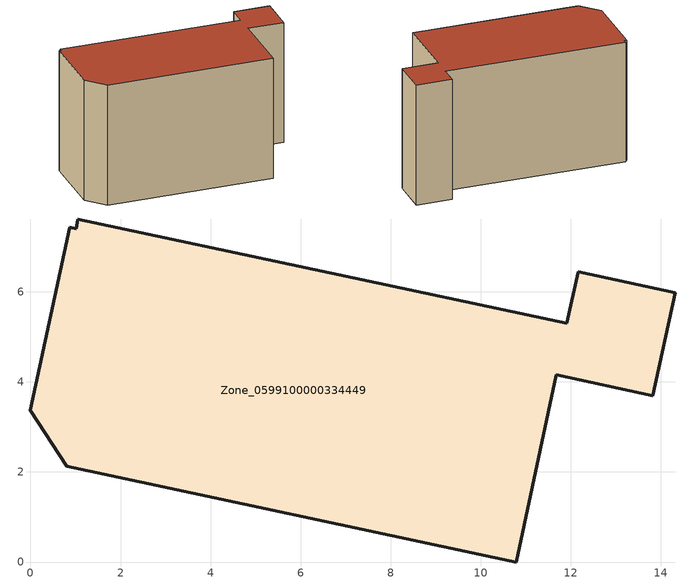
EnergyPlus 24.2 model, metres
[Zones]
Zone_0599100000334449
 floor ground (C_G): 11.91,5.3 12.16,6.44 14.31,5.98 13.82,3.69 11.68,4.16 10.79,0 0.81,2.12 0,3.37 0.87,7.44 1.02,7.4 1.05,7.62 z0
 wall outside (C_F): 0.81,2.12 10.79,0 11.68,4.16 13.82,3.69 14.31,5.98 12.16,6.44 11.91,5.3 1.05,7.62 1.02,7.4 0.87,7.44 0,3.37 0.81,2.12 z0:7.69
 roof outside (C_R): 1.02,7.4 0.87,7.44 0,3.37 0.81,2.12 10.79,0 11.68,4.16 13.82,3.69 14.31,5.98 12.16,6.44 11.91,5.3 1.05,7.62 z7.69
[BUILDING]
Pand.0599100000334449: North Axis=0; Terrain=City; Loads Convergence Tolerance Value=0.04; Temperature Convergence Tolerance Value=0.4; Solar Distribution=FullExterior; Maximum Number of Warmup Days=25; Minimum Number of Warmup Days=1
[Site:Location]
Rotterdam.The.Hague.AP_ZH_NLD Design_Conditions: Latitude=51.96; Longitude=4.45; Time Zone=1; Elevation=-4.5
[SITE:GROUNDTEMPERATURE:BUILDINGSURFACE]
18, 18, 18, 18, 18, 18, 18, 18, 18, 18, 18, 18
[MATERIAL] Thermal Absorptance=0.9; Solar Absorptance=0.7; Visible Absorptance=0.7
Name | Roughness | Thickness | Conductivity | Density | Specific Heat
G.TI.1975-1991 | MediumSmooth | 0.15 | 0.288461 | 540 | 1210
F.TI.1975-1991 | Rough | 0.3 | 0.230769 | 1920 | 840
R.TI.1975-1991 | MediumRough | 0.2 | 0.153846 | 1500 | 1000
[CONSTRUCTION]
C_G: G.TI.1975-1991
C_F: F.TI.1975-1991
C_R: R.TI.1975-1991
[ZONE]
Zone_0599100000334449: Type=1; Multiplier=1; Ceiling Height=Autocalculate; Volume=Autocalculate; Floor Area=autocalculate; Part of Total Floor Area=Yes
[ZONEINFILTRATION:DESIGNFLOWRATE]
Infil_Zone_0599100000334449: Zone or ZoneList or Space or SpaceList=Zone_0599100000334449; Schedule=AlwaysOn; Design Flow Rate Calculation Method=Flow/Area; Flow Rate per Floor Area=0.003; Constant Term Coefficient=1; Temperature Term Coefficient=0; Velocity Term Coefficient=0; Velocity Squared Term Coefficient=0
[HVACTEMPLATE:ZONE:IDEALLOADSAIRSYSTEM]
Zone_0599100000334449: Maximum Heating Supply Air Temperature=50; Minimum Cooling Supply Air Temperature=13; Maximum Heating Supply Air Humidity Ratio=0.0156; Minimum Cooling Supply Air Humidity Ratio=0.0077; Heating Limit=NoLimit; Cooling Limit=NoLimit; Dehumidification Control Type=ConstantSensibleHeatRatio; Cooling Sensible Heat Ratio=0.7; Dehumidification Setpoint=60; Humidification Control Type=None; Humidification Setpoint=30; Outdoor Air Method=None; Outdoor Air Flow Rate per Person=0.00944; Outdoor Air Flow Rate per Zone Floor Area=0; Outdoor Air Flow Rate per Zone=0; Demand Controlled Ventilation Type=None; Outdoor Air Economizer Type=NoEconomizer; Heat Recovery Type=None; Sensible Heat Recovery Effectiveness=0.7; Latent Heat Recovery Effectiveness=0.65
[ZONECONTROL:THERMOSTAT]
ThermostatControl_Zone_0599100000334449: Zone or ZoneList=Zone_0599100000334449; Control Type Schedule=DualSetpointControlType; Control 1=Thermostat_Zone_0599100000334449; Temperature Difference Between Cutout And Setpoint=0
[THERMOSTATSETPOINT:DUALSETPOINT]
Thermostat_Zone_0599100000334449: Heating Setpoint Temperature Schedule=HeatingSetpoint_Zone_0599100000334449; Cooling Setpoint Temperature Schedule=CoolingSetpoint_Zone_0599100000334449
[SCHEDULE:COMPACT]
HeatingSetpoint_Zone_0599100000334449: Through: 12/31, For: AllDays, Until: 24:00, 21
CoolingSetpoint_Zone_0599100000334449: Through: 12/31, For: AllDays, Until: 24:00, 24
DualSetpointControlType: Through: 12/31, For: AllDays, Until: 24:00, 4
AlwaysOn: Through: 12/31, For: AllDays, Until: 24:00, 1
